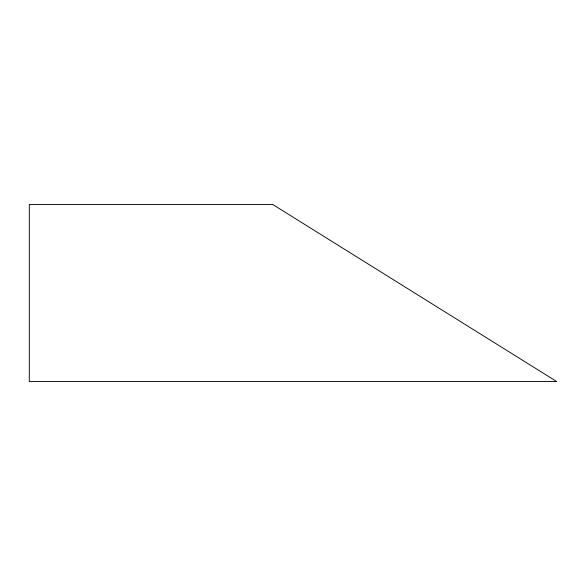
<?xml version="1.0" encoding="UTF-8"?>
<svg xmlns="http://www.w3.org/2000/svg" width="586" height="586" viewBox="0 0 586 586"><rect width="100%" height="100%" fill="white"/><g stroke="black" fill="none" stroke-linecap="round" stroke-linejoin="round"><path stroke-width="0.88" d="M272.68 204.455L29.3 204.455L29.3 381.545L556.7 381.545L272.68 204.455"/></g></svg>
